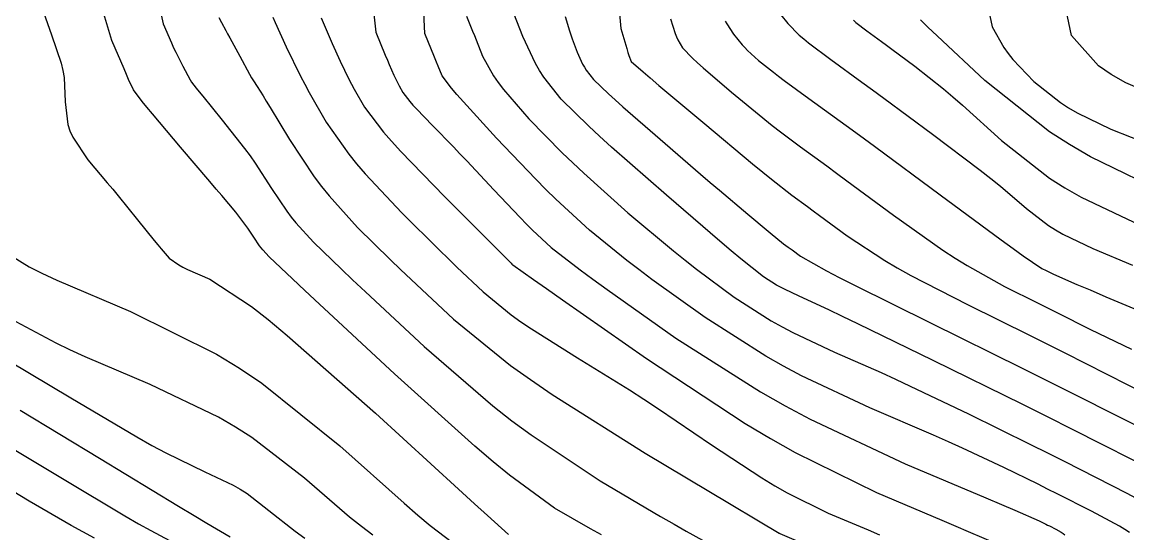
# Model space of a CAD drawing. Header units: metres. Extents: x 837475 to 838479, y 1189012 to 1191015.
# Drawn here: x 837703.5 to 837786, y 1189800 to 1189838.2 of the extents above; entities that cross this region are included whole.
import ezdxf

# ---------------------------------------------------------------- set-up
doc = ezdxf.new("R2010")
doc.units = ezdxf.units.M
doc.header["$LTSCALE"] = 0.3
doc.layers.add('COTAS 10', color=1, linetype='Continuous')
doc.layers.add('COTAS INT', color=252, linetype='Continuous')

msp = doc.modelspace()

# ---------------------------------------------------------------- linework, layer by layer
at = {"layer": 'COTAS 10'}
for points, elevation in [([(837791.204, 1189831.306), (837785.837, 1189833.615), (837784.733, 1189834.249), (837783.794, 1189834.882), (837781.784, 1189837.147), (837781.102, 1189840.375)], 1760), ([(837718.149, 1189838.509), (837718.342, 1189838.126), (837718.661, 1189837.535), (837718.798, 1189837.282), (837718.957, 1189836.99), (837719.704, 1189835.616), (837720.441, 1189834.278), (837720.593, 1189834.009), (837720.721, 1189833.785), (837720.996, 1189833.343), (837721.443, 1189832.646), (837721.68, 1189832.261), (837721.967, 1189831.792), (837723.412, 1189829.405), (837725.267, 1189826.615), (837725.812, 1189825.891), (837726.37, 1189825.189), (837728.5, 1189822.832), (837730.948, 1189820.432), (837731.707, 1189819.704), (837732.501, 1189818.947), (837735.666, 1189815.984), (837739.925, 1189812.541), (837741.41, 1189811.482), (837743.028, 1189810.378), (837749.975, 1189806.009), (837756.261, 1189802.254), (837758.429, 1189800.958), (837759.975, 1189800.033), (837759.993, 1189800.021), (837760.003, 1189800.015), (837760.018, 1189800.008), (837767.022, 1189797.004)], 1730), ([(837736.633, 1189838.6), (837737.088, 1189837.475), (837737.216, 1189837.153), (837737.346, 1189836.827), (837737.824, 1189835.614), (837738.651, 1189834.143), (837739, 1189833.655), (837739.402, 1189833.132), (837741.287, 1189830.951), (837743.775, 1189828.41), (837744.557, 1189827.659), (837745.378, 1189826.889), (837748.681, 1189823.937), (837752.066, 1189821.095), (837752.94, 1189820.393), (837753.786, 1189819.728), (837756.616, 1189817.635), (837759.375, 1189815.881), (837760.178, 1189815.429), (837760.997, 1189814.993), (837764.095, 1189813.54), (837767.58, 1189812.008), (837768.643, 1189811.522), (837769.748, 1189811.008), (837774.095, 1189808.927), (837778.721, 1189806.648), (837780.002, 1189806.01), (837781.283, 1189805.368), (837785.913, 1189803.022), (837789.698, 1189800.98)], 1740), ([(837755.935, 1189838.22), (837756.049, 1189838.014), (837756.561, 1189837.244), (837757.205, 1189836.464), (837757.403, 1189836.252), (837757.609, 1189836.042), (837758.426, 1189835.299), (837759.534, 1189834.419), (837759.924, 1189834.122), (837760.35, 1189833.803), (837762.191, 1189832.461), (837764.955, 1189830.452), (837765.964, 1189829.713), (837767.078, 1189828.895), (837771.978, 1189825.278), (837776.54, 1189821.921), (837777.441, 1189821.266), (837778.184, 1189820.729), (837779.557, 1189819.784), (837779.904, 1189819.613), (837780.096, 1189819.517), (837780.443, 1189819.341), (837782.187, 1189818.585), (837783.164, 1189818.171), (837784.355, 1189817.668), (837790.443, 1189815.112)], 1750), ([(837729.627, 1189799.872), (837728.78, 1189800.519), (837727.906, 1189801.215), (837724.53, 1189804.135), (837720.607, 1189807.176), (837719.388, 1189807.948), (837718.111, 1189808.69), (837713.02, 1189811.115), (837708.161, 1189813.188), (837707.031, 1189813.707), (837705.993, 1189814.203), (837703.02, 1189815.797)], 1720)]:
    msp.add_lwpolyline(points, dxfattribs=dict(at, elevation=elevation))
at = {"layer": 'COTAS INT'}
for points, elevation in [([(837786.115, 1189800.071), (837785.773, 1189800.293), (837785.359, 1189800.542), (837783.267, 1189801.67), (837780.709, 1189802.966), (837780.001, 1189803.321), (837779.293, 1189803.674), (837776.737, 1189804.933), (837773.649, 1189806.373), (837772.606, 1189806.839), (837771.481, 1189807.335), (837766.737, 1189809.373), (837761.64, 1189811.762), (837760.292, 1189812.48), (837758.972, 1189813.223), (837754.432, 1189816.11), (837750.458, 1189818.964), (837749.494, 1189819.687), (837748.59, 1189820.38), (837745.816, 1189822.638), (837743.299, 1189824.945), (837742.557, 1189825.669), (837741.794, 1189826.43), (837738.877, 1189829.486), (837736.4, 1189832.208), (837735.915, 1189832.759), (837735.517, 1189833.221), (837734.807, 1189834.157), (837734.525, 1189834.86), (837734.397, 1189835.176), (837734.248, 1189835.544), (837733.529, 1189837.309), (837733.373, 1189840.492)], 1738), ([(837713.5, 1189840.316), (837713.988, 1189838.026), (837714.611, 1189836.6), (837714.773, 1189836.248), (837714.93, 1189835.915), (837715.458, 1189834.866), (837715.997, 1189833.858), (837716.098, 1189833.67), (837716.455, 1189833.233), (837716.678, 1189832.96), (837716.955, 1189832.621), (837718.405, 1189830.85), (837720.067, 1189828.73), (837720.477, 1189828.172), (837720.865, 1189827.625), (837722.087, 1189825.753), (837723.222, 1189824.046), (837723.555, 1189823.603), (837723.896, 1189823.174), (837725.199, 1189821.732), (837727.292, 1189819.713), (837728.131, 1189818.919), (837729.084, 1189818.024), (837733.465, 1189813.945), (837738.594, 1189809.526), (837740.017, 1189808.417), (837741.443, 1189807.358), (837746.604, 1189803.945), (837751.108, 1189801.284), (837752.118, 1189800.698), (837753.026, 1189800.179), (837755.452, 1189798.848)], 1728), ([(837729.572, 1189840.095), (837729.858, 1189837.41), (837730.568, 1189835.682), (837730.723, 1189835.31), (837730.859, 1189834.983), (837731.203, 1189834.188), (837731.445, 1189833.69), (837731.517, 1189833.552), (837731.592, 1189833.413), (837731.882, 1189832.909), (837732.406, 1189832.222), (837732.629, 1189831.969), (837732.885, 1189831.688), (837734.092, 1189830.442), (837735.659, 1189828.84), (837736.143, 1189828.333), (837736.649, 1189827.8), (837738.658, 1189825.649), (837740.625, 1189823.572), (837741.104, 1189823.085), (837741.555, 1189822.637), (837742.951, 1189821.338), (837745.114, 1189819.665), (837746.049, 1189818.981), (837747.13, 1189818.2), (837752.249, 1189814.584), (837758.569, 1189810.566), (837760.407, 1189809.532), (837762.283, 1189808.532), (837769.379, 1189805.205), (837775.382, 1189802.662), (837776.569, 1189802.157), (837777.55, 1189801.737), (837779.379, 1189800.939), (837779.865, 1189800.699), (837780, 1189800.632), (837780.135, 1189800.564), (837780.622, 1189800.318), (837781.02, 1189800.103), (837781.098, 1189800.056), (837781.164, 1189800.014), (837781.285, 1189799.905)], 1736), ([(837747.946, 1189839.923), (837748.157, 1189837.672), (837748.592, 1189836.187), (837748.681, 1189835.895), (837748.757, 1189835.655), (837748.919, 1189835.219), (837749.806, 1189834.445), (837750.338, 1189833.992), (837750.996, 1189833.436), (837754.41, 1189830.565), (837757.98, 1189827.591), (837758.736, 1189826.969), (837759.391, 1189826.435), (837760.921, 1189825.237), (837762.083, 1189824.393), (837762.507, 1189824.082), (837762.975, 1189823.738), (837765.034, 1189822.218), (837767.841, 1189820.373), (837768.779, 1189819.824), (837769.788, 1189819.259), (837774.017, 1189817.079), (837778.701, 1189814.771), (837779.998, 1189814.125), (837781.294, 1189813.475), (837785.975, 1189811.104), (837790.356, 1189808.922)], 1746), ([(837775.403, 1189839.95), (837775.868, 1189837.8), (837776.73, 1189836.254), (837777.05, 1189835.815), (837777.404, 1189835.371), (837778.978, 1189833.727), (837780.954, 1189832.164), (837781.562, 1189831.77), (837782.196, 1189831.394), (837784.709, 1189830.179), (837787.754, 1189828.973)], 1758), ([(837704.909, 1189839.316), (837705.644, 1189837.195), (837706.369, 1189835.094), (837706.498, 1189834.547), (837706.595, 1189834.014), (837706.685, 1189832.214), (837706.875, 1189830.513), (837707.036, 1189830.043), (837707.243, 1189829.573), (837708.379, 1189827.881), (837709.822, 1189826.167), (837710.222, 1189825.684), (837710.623, 1189825.197), (837712.074, 1189823.405), (837713.321, 1189821.861), (837713.594, 1189821.53), (837713.835, 1189821.24), (837714.442, 1189820.543), (837715.152, 1189820.043), (837715.458, 1189819.879), (837715.81, 1189819.703), (837717.478, 1189818.972), (837720.573, 1189816.949), (837721.826, 1189815.958), (837723.251, 1189814.781), (837729.828, 1189808.972), (837736.034, 1189803.311), (837737.226, 1189802.227), (837738.188, 1189801.352), (837739.763, 1189799.935)], 1724), ([(837746.709, 1189799.899), (837745.891, 1189800.352), (837743.191, 1189801.906), (837739.842, 1189804.348), (837738.614, 1189805.359), (837737.256, 1189806.516), (837731.265, 1189811.906), (837725.667, 1189817.101), (837724.556, 1189818.135), (837723.636, 1189818.993), (837721.898, 1189820.632), (837721.422, 1189821.159), (837721.298, 1189821.316), (837721.176, 1189821.477), (837720.762, 1189822.1), (837720.315, 1189822.785), (837720.172, 1189822.985), (837720.022, 1189823.19), (837719.411, 1189823.969), (837718.375, 1189825.208), (837717.956, 1189825.703), (837717.48, 1189826.263), (837715.285, 1189828.836), (837713.183, 1189831.317), (837712.767, 1189831.819), (837712.421, 1189832.243), (837711.771, 1189833.106), (837711.414, 1189833.877), (837711.253, 1189834.242), (837711.067, 1189834.672), (837710.17, 1189836.772), (837709.336, 1189839.506)], 1726), ([(837788.558, 1189804.375), (837781.858, 1189807.77), (837780.003, 1189808.699), (837778.148, 1189809.623), (837771.453, 1189812.921), (837765.847, 1189815.643), (837764.68, 1189816.204), (837763.679, 1189816.681), (837761.453, 1189817.708), (837760.354, 1189818.223), (837760.063, 1189818.378), (837759.778, 1189818.538), (837758.799, 1189819.161), (837757.115, 1189820.492), (837756.385, 1189821.099), (837755.542, 1189821.81), (837751.545, 1189825.237), (837747.458, 1189828.833), (837746.557, 1189829.65), (837745.756, 1189830.39), (837743.697, 1189832.417), (837742.403, 1189834.056), (837742.085, 1189834.552), (837741.784, 1189835.066), (837740.841, 1189837.071), (837740.167, 1189838.794)], 1742), ([(837722.183, 1189838.511), (837722.354, 1189838.134), (837723.18, 1189836.315), (837724.241, 1189834.131), (837724.559, 1189833.523), (837724.887, 1189832.913), (837726.158, 1189830.701), (837727.839, 1189828.311), (837728.424, 1189827.59), (837729.062, 1189826.843), (837731.8, 1189823.932), (837734.604, 1189821.152), (837735.282, 1189820.489), (837735.919, 1189819.871), (837737.866, 1189818.022), (837739.963, 1189816.327), (837740.694, 1189815.806), (837741.491, 1189815.262), (837744.911, 1189813.111), (837748.785, 1189810.718), (837749.867, 1189810.022), (837750.953, 1189809.311), (837754.911, 1189806.622), (837758.673, 1189804.147), (837759.635, 1189803.572), (837760.563, 1189803.044), (837763.628, 1189801.533), (837766.597, 1189800.274), (837767.464, 1189799.905)], 1732), ([(837725.793, 1189838.478), (837726.303, 1189837.258), (837726.453, 1189836.91), (837726.607, 1189836.558), (837727.192, 1189835.251), (837727.843, 1189833.91), (837728.038, 1189833.537), (837728.239, 1189833.163), (837729.02, 1189831.805), (837730.434, 1189829.955), (837731.034, 1189829.272), (837731.725, 1189828.514), (837734.976, 1189825.157), (837738.077, 1189822.054), (837738.675, 1189821.456), (837739.158, 1189820.971), (837739.961, 1189820.165), (837740.018, 1189820.104), (837740.045, 1189820.077), (837740.086, 1189820.039), (837741.638, 1189818.95), (837742.603, 1189818.274), (837743.802, 1189817.436), (837750.066, 1189813.059), (837757.432, 1189808.218), (837759.326, 1189807.088), (837761.156, 1189806.05), (837767.238, 1189803.059), (837772.093, 1189801.005), (837773.15, 1189800.557), (837774.082, 1189800.162), (837776.409, 1189799.171)], 1734), ([(837743.987, 1189838.577), (837744.318, 1189837.492), (837744.414, 1189837.202), (837744.511, 1189836.917), (837744.877, 1189835.923), (837745.295, 1189835.024), (837745.425, 1189834.798), (837745.562, 1189834.581), (837746.107, 1189833.882), (837747.226, 1189832.812), (837747.724, 1189832.361), (837748.304, 1189831.844), (837751.077, 1189829.419), (837754.092, 1189826.821), (837754.824, 1189826.193), (837755.511, 1189825.606), (837757.62, 1189823.82), (837759.134, 1189822.556), (837759.446, 1189822.298), (837759.712, 1189822.08), (837760.286, 1189821.625), (837760.646, 1189821.363), (837760.778, 1189821.267), (837760.923, 1189821.16), (837761.562, 1189820.688), (837763.491, 1189819.6), (837764.449, 1189819.104), (837765.591, 1189818.524), (837771.247, 1189815.727), (837778.1, 1189812.35), (837779.997, 1189811.405), (837781.894, 1189810.455), (837788.741, 1189806.985)], 1744), ([(837751.858, 1189838.4), (837752.212, 1189837.305), (837752.308, 1189837.057), (837752.403, 1189836.834), (837752.74, 1189836.231), (837753.505, 1189835.455), (837753.871, 1189835.122), (837754.303, 1189834.739), (837756.418, 1189832.932), (837758.757, 1189831.005), (837759.33, 1189830.546), (837759.871, 1189830.119), (837761.556, 1189828.849), (837763.519, 1189827.423), (837764.235, 1189826.898), (837765.026, 1189826.317), (837768.506, 1189823.748), (837772.19, 1189821.147), (837773.11, 1189820.545), (837773.986, 1189819.994), (837776.787, 1189818.431), (837779.303, 1189817.192), (837779.999, 1189816.845), (837780.695, 1189816.496), (837783.209, 1189815.223), (837786.271, 1189813.753)], 1748), ([(837760.087, 1189838.69), (837760.612, 1189838.045), (837761.469, 1189837.189), (837761.796, 1189836.908), (837762.163, 1189836.608), (837763.813, 1189835.364), (837766.139, 1189833.677), (837766.931, 1189833.098), (837767.787, 1189832.469), (837771.416, 1189829.793), (837774.955, 1189827.121), (837775.754, 1189826.496), (837776.476, 1189825.92), (837778.432, 1189824.252), (837780.069, 1189822.976), (837780.589, 1189822.647), (837781.139, 1189822.329), (837783.365, 1189821.267), (837786.346, 1189820.034)], 1752), ([(837765.502, 1189838.291), (837765.695, 1189838.125), (837766.505, 1189837.499), (837767.6, 1189836.705), (837767.973, 1189836.432), (837768.376, 1189836.136), (837770.085, 1189834.876), (837772.238, 1189833.165), (837772.922, 1189832.585), (837773.644, 1189831.959), (837776.566, 1189829.314), (837780.151, 1189826.519), (837781.291, 1189825.799), (837782.494, 1189825.102), (837787.37, 1189822.776)], 1754), ([(837789.345, 1189825.119), (837783.191, 1189828.096), (837781.637, 1189829.017), (837780.147, 1189829.981), (837775.309, 1189833.81), (837771.745, 1189837.14), (837771.06, 1189837.788), (837770.505, 1189838.317)], 1756), ([(837702.026, 1189821.121), (837703.99, 1189819.887), (837704.935, 1189819.419), (837706.054, 1189818.896), (837711.543, 1189816.554), (837717.97, 1189813.378), (837719.68, 1189812.331), (837721.361, 1189811.21), (837727.179, 1189806.554), (837731.97, 1189802.263), (837733.003, 1189801.373), (837733.908, 1189800.612), (837736.116, 1189798.938)], 1722), ([(837702.481, 1189812.883), (837707.102, 1189810.116), (837712.019, 1189807.214), (837713.153, 1189806.581), (837714.188, 1189806.021), (837717.102, 1189804.615), (837719.216, 1189803.608), (837719.746, 1189803.3), (837720.252, 1189802.98), (837721.881, 1189801.717), (837723.842, 1189800.167), (837724.557, 1189799.665)], 1718), ([(837703.305, 1189809.194), (837709.238, 1189805.62), (837715.136, 1189802.043), (837716.296, 1189801.344), (837717.251, 1189800.772), (837718.995, 1189799.757)], 1716), ([(837702.364, 1189806.578), (837706.61, 1189804.021), (837711.127, 1189801.323), (837712.144, 1189800.735), (837713.061, 1189800.216), (837715.528, 1189798.919)], 1714), ([(837708.87, 1189799.661), (837707.993, 1189800.126), (837707.118, 1189800.602), (837703.982, 1189802.422), (837701.424, 1189803.963)], 1712)]:
    msp.add_lwpolyline(points, dxfattribs=dict(at, elevation=elevation))

doc.saveas('drawing.dxf')
